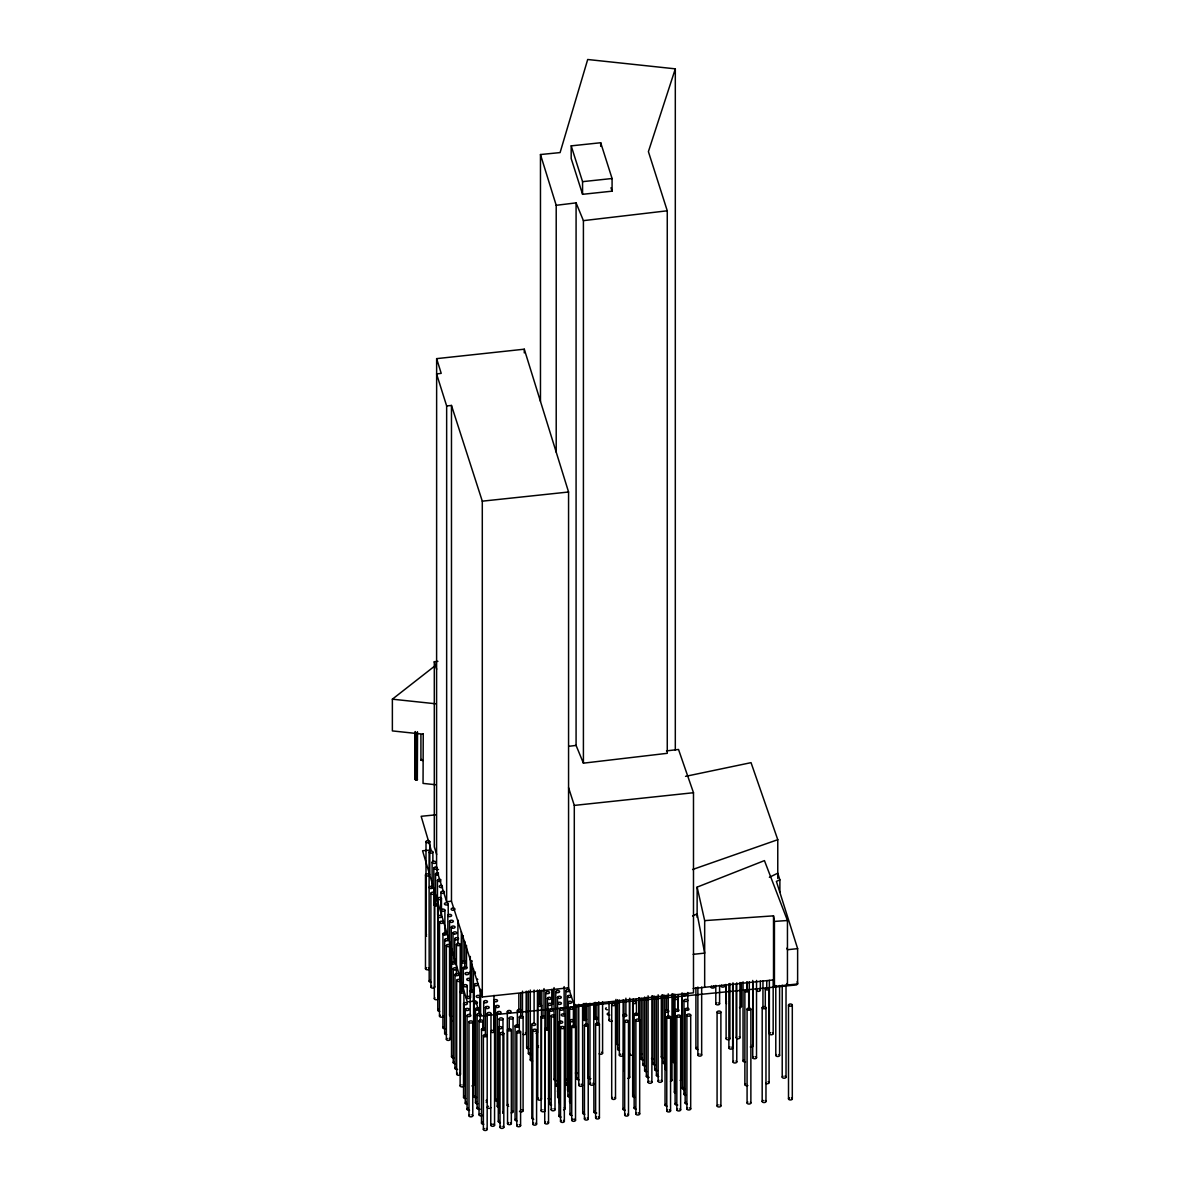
<?xml version="1.0" encoding="UTF-8"?>
<svg xmlns="http://www.w3.org/2000/svg" width="1190" height="1190" viewBox="0 0 1190 1190"><rect width="100%" height="100%" fill="white"/><g stroke="black" fill="none" stroke-linecap="round" stroke-linejoin="round"><path stroke-width="1.5" d="M422.911 760.514L420.977 760.246L421.721 759.384M675.31 68.842L648.401 151.621L667.263 210.794L667.263 753.315L583.412 763.162L576.079 745.416L576.079 202.88L556.206 205.305L540.468 154.536L560.088 152.588L587.696 59.5L675.31 68.842L675.31 750.206M435.674 784.731L423.045 783.407L423.238 733.754M417.497 731.924L417.288 779.733L415.384 779.762L415.92 778.706M423.045 734.185L392.373 730.913L392.373 699.185L434.454 666.266M769.38 877.298L777.769 873.192L779.881 879.856L779.881 892.217M692.58 916.032L697.132 913.816L704.673 953.116L693.19 954.335M779.881 879.856L776.401 881.403L797.627 948.638L797.627 983.952L774.437 986.451L773.515 979.92L773.515 915.854L704.673 920.614L697.132 887.115L764.441 860.608L787.453 920.51L787.453 985.052L786.947 983.49M685.544 776.356L751.039 762.656L777.769 839.694L692.58 869.518M666.504 750.89L678.523 749.477L693.487 792.718L693.487 992.832L574.294 1005.505L568.567 987.804L568.567 492.005L524.284 349.191L436.641 358.636L436.581 869.741L438.53 869.488M568.85 746.294L576.079 745.416M576.079 202.88L583.412 220.641L667.263 210.794M568.567 492.005L482.292 501.169L451.471 405.448L446.652 405.954L436.581 373.943L441.207 373.348L436.641 358.636M436.641 854.435L434.305 846.908L434.305 661.729L437.935 661.328M797.627 948.638L787.453 949.724L786.947 948.177M568.567 987.804L482.292 996.967L451.471 901.246L451.471 405.448M693.19 988.533L773.515 979.92M571.185 145.864L600.697 142.74L612.077 178.515L612.077 191.174L582.564 194.312L571.185 158.523L571.185 145.864L582.564 181.654L582.564 194.312M582.564 181.654L612.077 178.515M568.567 787.691L574.294 805.407L693.487 792.718M436.581 869.741L446.652 901.752L451.471 901.246M435.852 814.838L421.156 816.295L431.107 849.943L422.569 850.776L467.254 1001.846L475.792 1001.013L480.254 1016.096L796.705 984.904M773.515 915.854L774.437 921.417L787.453 920.51M435.674 703.781L392.373 699.185M416.649 778.691L417.497 779.331M610.991 187.767L612.077 191.174M434.305 661.729L436.641 669.256M797.151 981.631L797.627 983.952M792.302 1005.074A1.904 1.101 0 0 1 789.461 1006.026A1.904 1.101 0 0 1 789.461 1004.122A1.904 1.101 0 0 1 792.302 1005.074L792.302 1098.861M788.509 1005.074L788.509 1098.861M786.025 985.171L786.025 1077.114M782.217 985.171L782.217 1077.114M779.599 985.513L779.599 1055.396M777.769 839.694L777.769 878.488M775.791 985.513L775.791 1055.396M774.437 921.417L774.437 986.451M773.173 980.352L773.173 1033.664M769.365 980.352L769.365 1033.664M769.097 988.845A1.904 1.101 0 0 1 766.241 989.797A1.904 1.101 0 0 1 766.241 987.893A1.904 1.101 0 0 1 769.097 988.845L769.097 1082.617M766.762 980.724L766.762 988.072M765.973 1007.677A1.904 1.101 0 0 1 763.132 1008.629A1.904 1.101 0 0 1 763.132 1006.725A1.904 1.101 0 0 1 765.973 1007.677L765.973 1101.449M765.289 988.845L765.289 1007.231M762.954 980.724L762.954 1008.302M762.18 1007.677L762.18 1101.449M760.336 981.066L760.336 990.259M756.528 980.441L756.528 1057.672M753.077 981.646L753.077 1045.995M752.735 980.441L752.735 1057.672M750.875 1009.165A1.904 1.101 0 0 1 748.034 1010.117A1.904 1.101 0 0 1 748.034 1008.213A1.904 1.101 0 0 1 750.875 1009.165L750.875 1102.937M749.284 981.646L749.284 1009.224M748.688 990.854A1.904 1.101 0 0 1 745.832 991.806A1.904 1.101 0 0 1 745.832 989.902A1.904 1.101 0 0 1 748.688 990.854L748.688 1009.239M747.246 982.107L747.246 991.315M747.082 1009.165L747.082 1102.937M746.844 981.824L746.844 991.017M744.88 990.854L744.88 1084.64M743.051 981.824L743.051 1060.9M741.385 982.568L741.385 1006.472M739.972 982.494L739.972 1037.665M736.774 982.821L736.774 1061.897M736.164 984.338L736.164 1037.665M732.981 982.821L732.981 1061.897M732.668 983.654L732.668 1048.018M729.901 983.49L729.901 1038.647M728.875 983.654L728.875 1048.018M726.108 985.32L726.108 1038.647M725.855 984.413L725.855 1002.798M720.887 1012.125A1.904 1.101 0 0 1 718.031 1013.062A1.904 1.101 0 0 1 718.031 1011.173A1.904 1.101 0 0 1 720.887 1012.125L720.887 1105.897M719.593 985.394L719.593 1003.795M717.079 1012.125L717.079 1105.897M715.8 985.394L715.8 1003.795M704.673 920.614L704.673 987.298M701.669 987.016L701.669 1055.054M697.876 987.016L697.876 1055.054M697.132 887.115L697.132 917.416M695.912 987.715L695.912 1048.405M690.691 1015.1A1.904 1.101 0 0 1 687.85 1016.052A1.904 1.101 0 0 1 687.85 1014.148A1.904 1.101 0 0 1 690.691 1015.1L690.691 1108.872M687.79 992.475L687.79 1009.031M686.898 1015.1L686.898 1108.872M685.172 1009.284L685.172 1103.071M683.967 1000.433L683.967 1094.22M682.242 994.632L682.242 1088.404M682.078 992.817L682.078 1079.241M680.635 1016.082A1.904 1.101 0 0 1 677.779 1017.034A1.904 1.101 0 0 1 677.779 1015.144A1.904 1.101 0 0 1 680.635 1016.082L680.635 1109.868M678.27 994.661L678.27 1011.202M678.181 998.395A1.904 1.101 0 0 1 675.34 999.332A1.904 1.101 0 0 1 675.34 997.443A1.904 1.101 0 0 1 678.181 998.395L678.181 1011.262M676.827 1016.082L676.827 1109.868M675.117 1010.28L675.117 1104.052M674.834 994.067L674.834 1067.623M674.388 998.395L674.388 1092.167A1.904 1.101 0 0 0 675.37 1093.134M673.124 993.784L673.124 1061.807M672.008 993.814L672.008 1080.237M670.565 1017.078A1.904 1.101 0 0 1 667.709 1018.03A1.904 1.101 0 0 1 667.709 1016.126A1.904 1.101 0 0 1 670.565 1017.078L670.565 1110.865M668.215 993.814L668.215 1017.718M666.772 1017.078L666.772 1110.865M666.489 995.361L666.489 1010.072M665.046 1011.277L665.046 1105.049M664.779 995.063L664.779 1068.62A1.904 1.101 0 0 0 665.745 1069.572M663.053 994.766L663.053 1062.804M661.952 994.81L661.952 1081.234M661.328 996.313L661.328 1057.003M658.144 994.81L658.144 1081.234M656.419 996.357L656.419 1075.418M654.708 996.06L654.708 1069.617M652.983 995.762L652.983 1063.801M651.882 995.792L651.882 1082.216M648.074 995.792L648.074 1082.216M646.363 997.339L646.363 1076.415M644.638 997.042L644.638 1070.598M642.927 998.589L642.927 1064.797M641.202 998.306L641.202 1058.981M639.67 1020.127A1.904 1.101 0 0 1 636.829 1021.08A1.904 1.101 0 0 1 636.829 1019.175A1.904 1.101 0 0 1 639.67 1020.127L639.67 1113.899M639.491 998.008L639.491 1020.068M638.807 997.651L638.807 1019.726M636.471 1002.501A1.904 1.101 0 0 1 633.63 1003.453A1.904 1.101 0 0 1 633.63 1001.549A1.904 1.101 0 0 1 636.471 1002.501L636.471 1015.368M635.877 1020.127L635.877 1113.899M634.151 1014.311L634.151 1108.098M633.229 999.005L633.229 1054.161M632.678 1002.501L632.678 1096.288M629.703 998.202L629.703 1077.262M629.421 999.005L629.421 1054.161M628.499 1021.228A1.904 1.101 0 0 1 625.643 1022.18A1.904 1.101 0 0 1 625.643 1020.276A1.904 1.101 0 0 1 628.499 1021.228L628.499 1115.015M625.895 998.202L625.895 1014.743M624.691 1021.228L624.691 1115.015M623.991 1000.939L623.991 1070.807M623.158 999.987L622.98 1109.199M619.365 999.987L619.365 1055.158M617.64 999.704L617.64 1049.342M615.929 999.407L615.929 1043.541M615.513 1004.568A1.904 1.101 0 0 1 612.657 1005.52A1.904 1.101 0 0 1 612.657 1003.616A1.904 1.101 0 0 1 615.513 1004.568L615.513 1098.355M611.705 1004.568L611.705 1098.355M609.042 1001.906L609.042 1020.291M602.586 1001.712L602.586 1053.195M600.697 142.74L600.697 146.355M599.418 1024.099A1.904 1.101 0 0 1 596.577 1025.051A1.904 1.101 0 0 1 596.577 1023.147A1.904 1.101 0 0 1 599.418 1024.099L599.418 1117.871M598.793 1001.712L598.793 1023.772M596.874 1002.605L596.874 1024.679M595.625 1024.099L595.625 1117.871M595.164 1002.322L595.164 1018.863M594.762 1002.828L594.762 1017.539M593.751 1003.23L593.899 1112.07M589.957 1003.23L589.957 1084.135M588.232 1025.2A1.904 1.101 0 0 1 585.391 1026.152A1.904 1.101 0 0 1 585.391 1024.248A1.904 1.101 0 0 1 588.232 1025.2L588.232 1118.972M588.038 1004.122L588.038 1077.679M586.135 1003.185L586.135 1025.245M585.688 1003.706L585.688 1018.417M584.35 1003.854L584.35 1018.566M584.439 1025.2L584.439 1118.972M583.978 1003.423L583.978 1019.964M583.412 220.641L583.412 763.162M582.579 1004.33L582.713 1113.171M578.771 1004.33L578.771 1085.235M576.867 1005.223L576.867 1078.78M575.514 1026.449A1.904 1.101 0 0 1 572.673 1027.401A1.904 1.101 0 0 1 572.673 1025.497A1.904 1.101 0 0 1 575.514 1026.449L575.514 1120.236M574.948 1004.286L574.948 1026.36M574.517 1004.821L574.517 1026.881M574.294 805.407L574.294 1005.505M573.416 1008.138A1.904 1.101 0 0 1 570.56 1009.09A1.904 1.101 0 0 1 570.56 1007.186A1.904 1.101 0 0 1 573.416 1008.138L573.416 1026.524M571.721 1026.449L571.721 1120.236M569.995 1020.648L569.995 1114.42M569.608 1008.138L569.608 1101.925A1.904 1.101 0 0 0 570.59 1102.877M567.898 1002.322L567.898 1096.109M567.571 996.387L567.571 1090.159M565.86 990.571L565.86 1084.343M565.072 1014.936A1.904 1.101 0 0 1 562.216 1015.888A1.904 1.101 0 0 1 562.216 1013.984A1.904 1.101 0 0 1 565.072 1014.936L565.072 1108.723M564.343 1027.55A1.904 1.101 0 0 1 561.487 1028.502A1.904 1.101 0 0 1 561.487 1026.598A1.904 1.101 0 0 1 564.343 1027.55L564.343 1121.337M564.134 986.599L564.134 1014.178M560.535 1027.55L560.535 1121.337M559.553 1009.135L559.553 1102.907M558.958 1022.195L558.958 1115.967M557.515 997.369L557.664 1097.12M556.206 205.305L556.206 452.14M555.789 991.568L555.789 1085.34M555.001 1015.933A1.904 1.101 0 0 1 552.145 1016.885A1.904 1.101 0 0 1 552.145 1014.981A1.904 1.101 0 0 1 555.001 1015.933L555.001 1109.72M554.064 987.596L554.064 1079.538M552.666 989.708L552.666 1004.42M551.877 989.366L551.877 1009.581M551.208 1015.933L551.208 1109.72M549.482 1010.117L549.482 1103.904M548.545 1029.112A1.904 1.101 0 0 1 545.689 1030.064A1.904 1.101 0 0 1 545.689 1028.16A1.904 1.101 0 0 1 548.545 1029.112L548.545 1122.884M547.772 1004.315L547.772 1028.22M547.445 998.365L547.445 1029.618M545.719 992.549L545.719 1029.335M544.946 1016.929A1.904 1.101 0 0 1 542.09 1017.881A1.904 1.101 0 0 1 542.09 1015.977A1.904 1.101 0 0 1 544.946 1016.929L544.946 1110.701M544.737 1029.112L544.737 1122.884M544.009 988.578L544.009 1016.171M541.807 990.348L541.807 1016.096M541.495 1005.312A1.904 1.101 0 0 1 538.654 1006.249A1.904 1.101 0 0 1 538.654 1004.36A1.904 1.101 0 0 1 541.495 1005.312L541.495 1099.084M541.138 1016.929L541.138 1110.701M540.468 154.536L540.468 401.372M539.903 991.255L539.903 1004.122M539.576 989.872L539.576 1004.583M537.85 991.419L537.702 1099.084M537.449 990.08L537.449 1032.384M536.586 1030.287A1.904 1.101 0 0 1 533.73 1031.239A1.904 1.101 0 0 1 533.73 1029.335A1.904 1.101 0 0 1 536.586 1030.287L536.586 1124.074M534.102 990.08L534.102 1023.177M532.778 1030.287L532.778 1124.074M531.841 1024.397L531.841 1118.184M530.294 990.08L530.294 1059.948M528.39 990.973L528.39 1053.492M526.664 992.519L526.664 1047.691M526.263 991.196L526.263 1033.485M524.284 349.191L524.284 352.895M523.094 1017.004A1.904 1.101 0 0 1 520.253 1017.956A1.904 1.101 0 0 1 520.253 1016.052A1.904 1.101 0 0 1 523.094 1017.004L523.094 1110.776M522.47 991.196L522.47 1016.929M520.744 992.728L520.744 1016.632M520.595 1031.864A1.904 1.101 0 0 1 517.739 1032.816A1.904 1.101 0 0 1 517.739 1030.912A1.904 1.101 0 0 1 520.595 1031.864L520.595 1125.651M519.301 1017.004L519.301 1031.715M518.84 993.635L518.84 1010.176M517.382 1010.548L517.382 1027.089M516.787 1031.864L516.787 1125.651M515.077 1026.063L515.077 1119.835M513.039 1018A1.904 1.101 0 0 1 510.183 1018.952A1.904 1.101 0 0 1 510.183 1017.048A1.904 1.101 0 0 1 513.039 1018L513.039 1111.772M511.343 1029.781A1.904 1.101 0 0 1 508.487 1030.733A1.904 1.101 0 0 1 508.487 1028.844A1.904 1.101 0 0 1 511.343 1029.781L511.343 1123.568M509.231 1018L509.231 1029.023M507.535 1029.781L507.535 1123.568M507.327 1011.545L507.327 1105.317M503.816 1033.515A1.904 1.101 0 0 1 500.96 1034.467A1.904 1.101 0 0 1 500.96 1032.578A1.904 1.101 0 0 1 503.816 1033.515L503.816 1127.302M502.968 1018.982A1.904 1.101 0 0 1 500.112 1019.934A1.904 1.101 0 0 1 500.112 1018.03A1.904 1.101 0 0 1 502.968 1018.982L502.968 1112.769M500.008 1033.515L500.008 1127.302M499.175 1018.982L499.175 1112.769M498.298 1027.714L498.298 1121.486M497.256 1012.526L497.256 1106.313M495.471 1006.472L495.471 1100.259M494.564 1031.447A1.904 1.101 0 0 1 491.723 1032.399A1.904 1.101 0 0 1 491.723 1030.495A1.904 1.101 0 0 1 494.564 1031.447L494.564 1125.219M493.969 995.361L493.969 1030.287M493.746 1000.671L493.746 1031.923M490.994 1013.523A1.904 1.101 0 0 1 488.153 1014.475A1.904 1.101 0 0 1 488.153 1012.571A1.904 1.101 0 0 1 490.994 1013.523L490.994 1031.909M490.771 1031.447L490.771 1125.219M487.201 1013.523L487.171 1129.399M485.401 1007.469L485.401 1035.047M483.69 1001.668L483.69 1029.246M483.378 1035.627L483.378 1129.399M482.843 1020.975A1.904 1.101 0 0 1 479.987 1021.927A1.904 1.101 0 0 1 479.987 1020.023A1.904 1.101 0 0 1 482.843 1020.975L482.843 1028.324M482.292 501.169L482.292 996.967M481.519 1029.365L481.519 1123.137M480.611 989.455L480.611 1015.204M480.254 990.035L480.254 1021.303M479.957 996.417A1.904 1.101 0 0 1 477.116 997.369A1.904 1.101 0 0 1 477.116 995.48A1.904 1.101 0 0 1 479.957 996.417L479.957 1014.817M479.035 1020.975L479.035 1114.747M477.13 1014.52L477.13 1108.292M475.479 1008.912L475.479 1102.699M474.274 984.651L474.274 1003.036M473.992 991.032A1.904 1.101 0 0 1 471.136 991.984A1.904 1.101 0 0 1 471.136 990.08A1.904 1.101 0 0 1 473.992 991.032L473.992 1084.819M473.62 1002.649L473.62 1096.436M473.382 968.645L473.382 1001.742M472.772 1021.957A1.904 1.101 0 0 1 469.931 1022.909A1.904 1.101 0 0 1 469.931 1021.02A1.904 1.101 0 0 1 472.772 1021.957L472.772 1115.744M471.656 960.985L471.656 990.407M470.556 979.415A1.904 1.101 0 0 1 467.7 980.367A1.904 1.101 0 0 1 467.7 978.463A1.904 1.101 0 0 1 470.556 979.415L470.556 997.8M470.303 956.433L470.303 991.374M470.184 991.032L470.184 1014.936M468.979 1021.957L468.979 1115.744M467.239 985.722A1.904 1.101 0 0 1 464.383 986.674A1.904 1.101 0 0 1 464.383 984.77A1.904 1.101 0 0 1 467.239 985.722L467.239 996.759M467.075 1015.501L467.075 1109.288M466.495 945.395L466.495 967.47M465.275 1009.462L465.275 1103.234M464.784 941.424L464.784 967.173M463.921 992.029A1.904 1.101 0 0 1 461.065 992.981A1.904 1.101 0 0 1 461.065 991.077A1.904 1.101 0 0 1 463.921 992.029L463.921 1085.801M463.565 1003.646L463.565 1097.418M463.312 967.797L463.312 991.701M463.059 935.623L463.059 961.356M461.586 961.981L461.586 991.404M461.348 931.651L461.348 992.326M460.485 980.411A1.904 1.101 0 0 1 457.629 981.348A1.904 1.101 0 0 1 457.629 979.459A1.904 1.101 0 0 1 460.485 980.411L460.485 1074.183M460.232 944.548A1.904 1.101 0 0 1 457.391 945.5A1.904 1.101 0 0 1 457.391 943.596A1.904 1.101 0 0 1 460.232 944.548L460.128 1085.801M457.912 920.019L457.912 943.923M456.677 980.411L456.677 1074.183M456.439 944.548L456.439 973.97M454.967 974.595L454.967 1068.367M454.714 938.746L454.714 962.65M453.241 968.779L453.241 1062.566M453.003 932.93L453.003 962.353M451.531 962.978L451.531 1056.75M451.278 927.114L451.278 1020.901M450.177 945.544A1.904 1.101 0 0 1 447.321 946.496A1.904 1.101 0 0 1 447.321 944.592A1.904 1.101 0 0 1 450.177 945.544L450.177 1039.316M449.567 921.313L449.567 1015.085M448.214 903.879A1.904 1.101 0 0 1 445.357 904.831A1.904 1.101 0 0 1 445.357 902.927A1.904 1.101 0 0 1 448.214 903.879L448.214 914.917M447.842 915.497L447.842 939.401M446.652 405.954L446.652 901.752M446.369 945.544L446.369 1039.316M444.896 910.186A1.904 1.101 0 0 1 442.04 911.138A1.904 1.101 0 0 1 442.04 909.234A1.904 1.101 0 0 1 444.896 910.186L444.896 934.091M444.658 939.728L444.658 1033.515M442.933 933.927L442.933 1027.699M441.46 898.569A1.904 1.101 0 0 1 438.604 899.521A1.904 1.101 0 0 1 438.604 897.617A1.904 1.101 0 0 1 441.46 898.569L441.46 915.11M440.969 892.262L440.969 910.648M439.497 922.309L439.497 1016.082M438.143 904.876A1.904 1.101 0 0 1 435.287 905.828A1.904 1.101 0 0 1 435.287 903.924A1.904 1.101 0 0 1 438.143 904.876L438.143 998.648M437.786 916.493L437.786 1010.265M437.652 898.569L437.652 915.11M437.459 880.392L437.459 904.296M435.555 873.936L435.555 905.203M434.707 893.259A1.904 1.101 0 0 1 431.851 894.196A1.904 1.101 0 0 1 431.851 892.307A1.904 1.101 0 0 1 434.707 893.259L434.707 987.031M434.335 904.876L434.335 998.648M433.829 868.135L433.829 904.906M432.877 852.07A1.904 1.101 0 0 1 430.036 853.022A1.904 1.101 0 0 1 430.036 851.118A1.904 1.101 0 0 1 432.877 852.07L432.877 861.263M432.119 862.319L432.119 888.067M430.899 893.259L430.899 987.031M429.798 841.657A1.904 1.101 0 0 1 426.957 842.609A1.904 1.101 0 0 1 426.957 840.705A1.904 1.101 0 0 1 429.798 841.657L429.798 874.754M429.084 852.07L429.188 981.215M426.005 841.657L426.005 935.444M425.485 874.933L425.485 968.72M420.918 734.542L420.918 760.068M417.288 732.341L417.288 779.733M416.708 732.594L416.708 779.986M415.979 732.609L415.979 780M415.34 731.567L415.384 779.762M415.132 731.969L415.132 779.361M740.835 1005.699A1.904 1.101 0 0 1 741.251 1006.889A1.904 1.101 0 0 1 739.496 1007.573M752.259 1045.103A1.904 1.101 0 0 1 752.794 1046.575A1.904 1.101 0 0 1 750.265 1046.962M755.71 1056.765A1.904 1.101 0 0 1 755.977 1058.446A1.904 1.101 0 0 1 753.062 1058.282A1.904 1.101 0 0 1 753.88 1056.66M768.115 1081.665A1.904 1.101 0 0 1 768.666 1083.316A1.904 1.101 0 0 1 765.735 1083.331M791.484 1097.954A1.904 1.101 0 0 1 791.796 1099.605A1.904 1.101 0 0 1 788.911 1099.53A1.904 1.101 0 0 1 789.491 1097.894M784.879 1076.117A1.904 1.101 0 0 1 785.698 1077.738A1.904 1.101 0 0 1 782.782 1077.902A1.904 1.101 0 0 1 783.05 1076.221M778.914 1054.548A1.904 1.101 0 0 1 779.078 1056.14A1.904 1.101 0 0 1 776.311 1056.14A1.904 1.101 0 0 1 776.475 1054.548M772.355 1032.771A1.904 1.101 0 0 1 772.607 1034.452A1.904 1.101 0 0 1 769.692 1034.289A1.904 1.101 0 0 1 770.51 1032.667M759.503 989.351A1.904 1.101 0 0 1 760.023 990.854A1.904 1.101 0 0 1 757.45 991.196A1.904 1.101 0 0 1 756.766 989.723M765.155 1100.542A1.904 1.101 0 0 1 765.408 1102.237A1.904 1.101 0 0 1 762.507 1102.074A1.904 1.101 0 0 1 763.325 1100.452M724.13 985.231A1.904 1.101 0 0 1 724.056 986.837A1.904 1.101 0 0 1 721.289 986.689A1.904 1.101 0 0 1 721.72 985.112M726.54 1003.646A1.904 1.101 0 0 1 726.54 1001.95M739.154 1036.758A1.904 1.101 0 0 1 739.674 1038.245A1.904 1.101 0 0 1 737.101 1038.602A1.904 1.101 0 0 1 736.402 1037.13M745.52 1061.941A1.904 1.101 0 0 1 743.14 1061.227A1.904 1.101 0 0 1 744.375 1059.859M713.479 986.004A1.904 1.101 0 0 1 714.298 987.626A1.904 1.101 0 0 1 711.397 987.789A1.904 1.101 0 0 1 711.65 986.093M718.775 1002.887A1.904 1.101 0 0 1 719.028 1004.568A1.904 1.101 0 0 1 716.127 1004.405A1.904 1.101 0 0 1 716.945 1002.783M729.663 1038.111A1.904 1.101 0 0 1 728.979 1039.599A1.904 1.101 0 0 1 726.406 1039.242A1.904 1.101 0 0 1 726.926 1037.754M731.85 1047.111A1.904 1.101 0 0 1 732.118 1048.792A1.904 1.101 0 0 1 729.202 1048.628A1.904 1.101 0 0 1 730.02 1047.007M735.956 1060.989A1.904 1.101 0 0 1 736.342 1062.596A1.904 1.101 0 0 1 733.546 1062.67A1.904 1.101 0 0 1 733.665 1061.049M747.87 1085.548A1.904 1.101 0 0 1 745.267 1085.295A1.904 1.101 0 0 1 745.565 1083.793M750.325 1102.163A1.904 1.101 0 0 1 750.236 1103.77A1.904 1.101 0 0 1 747.484 1103.621A1.904 1.101 0 0 1 747.9 1102.044M720.054 1104.989A1.904 1.101 0 0 1 720.322 1106.67A1.904 1.101 0 0 1 717.406 1106.507A1.904 1.101 0 0 1 718.225 1104.885M697.995 1049.491A1.904 1.101 0 0 1 695.986 1048.732A1.904 1.101 0 0 1 696.879 1047.438M700.851 1054.147A1.904 1.101 0 0 1 701.059 1055.857A1.904 1.101 0 0 1 698.128 1055.604A1.904 1.101 0 0 1 699.199 1054.013M674.046 1057.018A1.904 1.101 0 0 1 671.725 1056.631M675.399 1062.893A1.904 1.101 0 0 1 673.243 1062.194A1.904 1.101 0 0 1 674.09 1060.855M675.28 1068.322A1.904 1.101 0 0 1 675.28 1066.924M681.84 1078.72A1.904 1.101 0 0 1 680.174 1080.341M684.904 1089.415A1.904 1.101 0 0 1 682.48 1088.939A1.904 1.101 0 0 1 683.075 1087.496M686.065 1095.306A1.904 1.101 0 0 1 684.086 1094.592A1.904 1.101 0 0 1 684.786 1093.312M663.425 1058.089A1.904 1.101 0 0 1 661.655 1057.598A1.904 1.101 0 0 1 661.566 1056.467M665.879 1063.771A1.904 1.101 0 0 1 663.336 1063.384A1.904 1.101 0 0 1 663.871 1061.897M664.779 1068.62A1.904 1.101 0 0 1 665.745 1067.653M671.19 1079.33A1.904 1.101 0 0 1 671.978 1080.461A1.904 1.101 0 0 1 670.491 1081.308M674.388 1092.167A1.904 1.101 0 0 1 675.37 1091.215M687.27 1104.156A1.904 1.101 0 0 1 685.291 1103.442A1.904 1.101 0 0 1 685.99 1102.163M689.546 1107.875A1.904 1.101 0 0 1 690.364 1109.496A1.904 1.101 0 0 1 687.448 1109.66A1.904 1.101 0 0 1 687.716 1107.964M679.802 1108.961A1.904 1.101 0 0 1 680.159 1110.597A1.904 1.101 0 0 1 677.303 1110.597A1.904 1.101 0 0 1 677.645 1108.961M677.764 1105.064A1.904 1.101 0 0 1 675.355 1104.588A1.904 1.101 0 0 1 675.935 1103.16M666.95 1106.15A1.904 1.101 0 0 1 665.136 1105.376A1.904 1.101 0 0 1 665.865 1104.141M669.42 1109.853A1.904 1.101 0 0 1 670.238 1111.475A1.904 1.101 0 0 1 667.322 1111.639A1.904 1.101 0 0 1 667.59 1109.958M636.04 1000.641A1.904 1.101 0 0 1 636.04 999.392M653.92 1058.996A1.904 1.101 0 0 1 651.51 1058.52M655.08 1064.886A1.904 1.101 0 0 1 653.072 1064.128A1.904 1.101 0 0 1 653.965 1062.834M657.535 1070.569A1.904 1.101 0 0 1 654.991 1070.182A1.904 1.101 0 0 1 655.526 1068.709M658.71 1076.489A1.904 1.101 0 0 1 656.553 1075.805A1.904 1.101 0 0 1 657.401 1074.466M661.119 1080.327A1.904 1.101 0 0 1 661.462 1081.963A1.904 1.101 0 0 1 658.62 1081.963A1.904 1.101 0 0 1 658.962 1080.327M617 1008.733A1.904 1.101 0 0 1 615.676 1007.677A1.904 1.101 0 0 1 617 1006.636M607.51 1009.775A1.904 1.101 0 0 1 605.725 1009.046A1.904 1.101 0 0 1 606.29 1007.826M609.845 1015.04A1.904 1.101 0 0 1 607.436 1014.564A1.904 1.101 0 0 1 608.016 1013.136M612.3 1021.065A1.904 1.101 0 0 1 609.488 1020.99A1.904 1.101 0 0 1 609.875 1019.384M618.22 1044.612A1.904 1.101 0 0 1 616.018 1043.868A1.904 1.101 0 0 1 617.074 1042.529M619.544 1050.443A1.904 1.101 0 0 1 617.684 1049.565A1.904 1.101 0 0 1 618.785 1048.345M622.34 1054.251A1.904 1.101 0 0 1 622.593 1055.932A1.904 1.101 0 0 1 619.693 1055.768A1.904 1.101 0 0 1 620.511 1054.147M632.991 1053.626A1.904 1.101 0 0 1 631.325 1055.262A1.904 1.101 0 0 1 629.659 1053.626M641.96 1054.221A1.904 1.101 0 0 1 639.64 1053.611M643.106 1060.082A1.904 1.101 0 0 1 641.291 1059.308A1.904 1.101 0 0 1 642.035 1058.074M645.575 1065.794A1.904 1.101 0 0 1 643.165 1065.318A1.904 1.101 0 0 1 643.745 1063.89M646.735 1071.699A1.904 1.101 0 0 1 644.727 1070.926A1.904 1.101 0 0 1 645.62 1069.646M649.19 1077.367A1.904 1.101 0 0 1 646.646 1076.995A1.904 1.101 0 0 1 647.182 1075.507M651.064 1081.323A1.904 1.101 0 0 1 651.317 1083.004A1.904 1.101 0 0 1 648.401 1082.841A1.904 1.101 0 0 1 649.219 1081.219M624.14 1071.253A1.904 1.101 0 0 1 624.14 1070.375M628.87 1076.37A1.904 1.101 0 0 1 629.614 1077.59A1.904 1.101 0 0 1 627.799 1078.363M634.776 1097.373A1.904 1.101 0 0 1 632.768 1096.615A1.904 1.101 0 0 1 633.66 1095.321M614.68 1097.448A1.904 1.101 0 0 1 615.037 1099.069A1.904 1.101 0 0 1 612.181 1099.069A1.904 1.101 0 0 1 612.538 1097.448M636.055 1109.199A1.904 1.101 0 0 1 634.27 1108.47A1.904 1.101 0 0 1 634.835 1107.25M638.346 1112.858A1.904 1.101 0 0 1 639.417 1114.465A1.904 1.101 0 0 1 636.486 1114.703A1.904 1.101 0 0 1 636.695 1113.007M625.271 1110.27A1.904 1.101 0 0 1 623.069 1109.526A1.904 1.101 0 0 1 624.125 1108.188M627.665 1114.108A1.904 1.101 0 0 1 628.052 1115.714A1.904 1.101 0 0 1 625.256 1115.789A1.904 1.101 0 0 1 625.375 1114.167M601.605 1052.243A1.904 1.101 0 0 1 602.095 1053.938A1.904 1.101 0 0 1 599.12 1053.819M590.865 1078.631A1.904 1.101 0 0 1 588.336 1078.259A1.904 1.101 0 0 1 588.871 1076.772M592.932 1083.227A1.904 1.101 0 0 1 593.274 1084.864A1.904 1.101 0 0 1 590.433 1084.864A1.904 1.101 0 0 1 590.776 1083.227M581.255 1084.194A1.904 1.101 0 0 1 582.312 1085.786A1.904 1.101 0 0 1 579.381 1086.039A1.904 1.101 0 0 1 579.59 1084.328M578.965 1079.866A1.904 1.101 0 0 1 576.986 1079.152A1.904 1.101 0 0 1 577.686 1077.872M577.775 1073.276A1.904 1.101 0 0 1 575.395 1073.023M567.109 1079.449A1.904 1.101 0 0 1 564.685 1079.315M568.136 1085.429A1.904 1.101 0 0 1 565.949 1084.685A1.904 1.101 0 0 1 567.005 1083.346M568.255 1091.007A1.904 1.101 0 0 1 568.255 1089.311M570.546 1097.12A1.904 1.101 0 0 1 568.136 1096.645A1.904 1.101 0 0 1 568.716 1095.202M569.608 1101.925A1.904 1.101 0 0 1 570.59 1100.958M556.355 1080.609A1.904 1.101 0 0 1 554.436 1080.178A1.904 1.101 0 0 1 554.302 1079.003M557.694 1086.44A1.904 1.101 0 0 1 555.834 1085.563A1.904 1.101 0 0 1 556.935 1084.328M558.66 1092.152A1.904 1.101 0 0 1 557.515 1091.156A1.904 1.101 0 0 1 558.66 1090.144M559.955 1098.191A1.904 1.101 0 0 1 557.783 1097.492A1.904 1.101 0 0 1 558.645 1096.154M559.88 1103.532A1.904 1.101 0 0 1 559.88 1102.282M564.239 1107.816A1.904 1.101 0 0 1 565.027 1108.931A1.904 1.101 0 0 1 563.554 1109.794M550.42 1099.099A1.904 1.101 0 0 1 548.01 1098.623M551.58 1104.989A1.904 1.101 0 0 1 549.601 1104.275A1.904 1.101 0 0 1 550.301 1102.996M554.019 1108.753A1.904 1.101 0 0 1 554.6 1110.389A1.904 1.101 0 0 1 551.714 1110.463A1.904 1.101 0 0 1 552.026 1108.812M541.257 1098.549A1.904 1.101 0 0 1 540.572 1100.021A1.904 1.101 0 0 1 537.999 1099.679A1.904 1.101 0 0 1 538.52 1098.177M544.113 1109.794A1.904 1.101 0 0 1 544.425 1111.46A1.904 1.101 0 0 1 541.539 1111.386A1.904 1.101 0 0 1 542.119 1109.749M547.712 1121.992A1.904 1.101 0 0 1 548.069 1123.613A1.904 1.101 0 0 1 545.213 1123.613A1.904 1.101 0 0 1 545.57 1121.992M574.19 1119.18A1.904 1.101 0 0 1 575.157 1120.876A1.904 1.101 0 0 1 572.078 1120.876A1.904 1.101 0 0 1 573.045 1119.18M571.899 1115.521A1.904 1.101 0 0 1 570.04 1114.643A1.904 1.101 0 0 1 571.14 1113.409M561.04 1117.068A1.904 1.101 0 0 1 559.032 1116.294A1.904 1.101 0 0 1 559.925 1115.015M563.51 1120.43A1.904 1.101 0 0 1 563.867 1122.066A1.904 1.101 0 0 1 561.011 1122.066A1.904 1.101 0 0 1 561.368 1120.43M535.768 1123.167A1.904 1.101 0 0 1 536.065 1124.818A1.904 1.101 0 0 1 533.179 1124.743A1.904 1.101 0 0 1 533.76 1123.107M533.745 1119.284A1.904 1.101 0 0 1 531.96 1118.555A1.904 1.101 0 0 1 532.525 1117.336M521.77 1109.735A1.904 1.101 0 0 1 522.603 1111.52A1.904 1.101 0 0 1 519.45 1111.222M508.651 1106.358A1.904 1.101 0 0 1 507.342 1105.48A1.904 1.101 0 0 1 508.145 1104.409M512.355 1110.939A1.904 1.101 0 0 1 512.92 1112.144A1.904 1.101 0 0 1 511.135 1112.873M516.966 1120.935A1.904 1.101 0 0 1 515.151 1120.162A1.904 1.101 0 0 1 515.895 1118.927M519.45 1124.639A1.904 1.101 0 0 1 520.268 1126.261A1.904 1.101 0 0 1 517.353 1126.424A1.904 1.101 0 0 1 517.605 1124.743M510.525 1122.661A1.904 1.101 0 0 1 510.778 1124.342A1.904 1.101 0 0 1 507.862 1124.178A1.904 1.101 0 0 1 508.68 1122.557M500.395 1122.586A1.904 1.101 0 0 1 498.387 1121.813A1.904 1.101 0 0 1 499.279 1120.534M502.835 1126.335A1.904 1.101 0 0 1 503.415 1127.971A1.904 1.101 0 0 1 500.529 1128.061A1.904 1.101 0 0 1 500.841 1126.395M493.24 1124.178A1.904 1.101 0 0 1 494.207 1125.859A1.904 1.101 0 0 1 491.128 1125.859A1.904 1.101 0 0 1 492.095 1124.178M502.82 1112.338A1.904 1.101 0 0 1 502.82 1113.2M499.205 1112.992A1.904 1.101 0 0 1 499.205 1112.546M499.16 1107.414A1.904 1.101 0 0 1 497.346 1106.64A1.904 1.101 0 0 1 498.089 1105.406M490.905 1107.637A1.904 1.101 0 0 1 487.751 1108.083A1.904 1.101 0 0 1 488.525 1106.254M482.5 1115.372A1.904 1.101 0 0 1 479.481 1115.447A1.904 1.101 0 0 1 480.18 1113.751M480.106 1109.199A1.904 1.101 0 0 1 477.517 1108.961A1.904 1.101 0 0 1 477.815 1107.459M477.77 1103.77A1.904 1.101 0 0 1 475.569 1103.026A1.904 1.101 0 0 1 476.625 1101.687M487.305 1102.342A1.904 1.101 0 0 1 486.085 1102.089M486.085 1100.408A1.904 1.101 0 0 1 486.546 1100.244M497.941 1101.3A1.904 1.101 0 0 1 495.665 1100.735A1.904 1.101 0 0 1 496.289 1099.352M476.595 1097.344A1.904 1.101 0 0 1 474.066 1097.135A1.904 1.101 0 0 1 474.185 1095.663M465.855 1098.504A1.904 1.101 0 0 1 463.654 1097.76A1.904 1.101 0 0 1 464.71 1096.421M483.809 1124.223A1.904 1.101 0 0 1 481.638 1123.524A1.904 1.101 0 0 1 482.5 1122.185M486.204 1128.447A1.904 1.101 0 0 1 486.77 1130.084A1.904 1.101 0 0 1 483.899 1130.158A1.904 1.101 0 0 1 484.196 1128.492M467.179 1104.335A1.904 1.101 0 0 1 465.32 1103.457A1.904 1.101 0 0 1 466.421 1102.223M469.544 1110.33A1.904 1.101 0 0 1 467.194 1109.675A1.904 1.101 0 0 1 468.22 1108.277M471.805 1114.792A1.904 1.101 0 0 1 472.385 1116.413A1.904 1.101 0 0 1 469.5 1116.503A1.904 1.101 0 0 1 469.797 1114.837M481.4 991.047A1.904 1.101 0 0 1 480.492 989.515M473.754 1084.283A1.904 1.101 0 0 1 473.665 1085.414A1.904 1.101 0 0 1 471.895 1085.905M463.103 1084.908A1.904 1.101 0 0 1 463.401 1086.559A1.904 1.101 0 0 1 460.515 1086.485A1.904 1.101 0 0 1 461.095 1084.849M459.667 1073.276A1.904 1.101 0 0 1 460.009 1074.912A1.904 1.101 0 0 1 457.168 1074.912A1.904 1.101 0 0 1 457.51 1073.276M477.785 979.385A1.904 1.101 0 0 1 476.907 978.76M475.435 973.227A1.904 1.101 0 0 1 475.435 971.992M457.615 1069.379A1.904 1.101 0 0 1 455.205 1068.903A1.904 1.101 0 0 1 455.785 1067.475M455.145 1063.667A1.904 1.101 0 0 1 453.36 1062.938A1.904 1.101 0 0 1 453.926 1061.718M471.805 961.431A1.904 1.101 0 0 1 471.805 960.553M454 1057.806A1.904 1.101 0 0 1 451.62 1057.092A1.904 1.101 0 0 1 452.855 1055.709M449.195 1038.364A1.904 1.101 0 0 1 449.775 1040A1.904 1.101 0 0 1 446.89 1040.075A1.904 1.101 0 0 1 447.202 1038.424M446.756 1034.601A1.904 1.101 0 0 1 444.748 1033.842A1.904 1.101 0 0 1 445.625 1032.548M445.596 1028.71A1.904 1.101 0 0 1 443.171 1028.234A1.904 1.101 0 0 1 443.766 1026.792M451.62 1021.526A1.904 1.101 0 0 1 451.62 1020.276M451.664 1016.186A1.904 1.101 0 0 1 449.88 1015.695A1.904 1.101 0 0 1 449.805 1014.564M443.26 1015.858A1.904 1.101 0 0 1 442.026 1017.123A1.904 1.101 0 0 1 439.705 1016.572A1.904 1.101 0 0 1 440.315 1015.174M439.675 1011.366A1.904 1.101 0 0 1 437.89 1010.652A1.904 1.101 0 0 1 438.455 1009.432M454.625 908.565A1.904 1.101 0 0 1 453.494 910.261A1.904 1.101 0 0 1 451.174 909.041A1.904 1.101 0 0 1 453.985 908.238M437.905 998.113A1.904 1.101 0 0 1 437.31 999.555A1.904 1.101 0 0 1 434.781 999.347A1.904 1.101 0 0 1 434.9 997.875M444.435 892.887A1.904 1.101 0 0 1 441.609 893.08A1.904 1.101 0 0 1 441.609 891.444A1.904 1.101 0 0 1 444.435 891.637M434.469 986.495A1.904 1.101 0 0 1 433.785 987.968A1.904 1.101 0 0 1 431.211 987.626A1.904 1.101 0 0 1 431.732 986.123M431.286 982.315A1.904 1.101 0 0 1 429.278 981.557A1.904 1.101 0 0 1 430.17 980.263M442.606 887.145A1.904 1.101 0 0 1 440.032 887.338A1.904 1.101 0 0 1 439.556 885.851A1.904 1.101 0 0 1 442.07 885.494M471.21 970.668A1.904 1.101 0 0 1 469.544 972.289M440.925 881.016A1.904 1.101 0 0 1 438.099 881.225A1.904 1.101 0 0 1 438.099 879.574A1.904 1.101 0 0 1 440.925 879.782M428.46 967.812A1.904 1.101 0 0 1 428.727 969.493A1.904 1.101 0 0 1 425.812 969.329A1.904 1.101 0 0 1 426.63 967.708M438.53 874.843A1.904 1.101 0 0 1 436.031 874.665A1.904 1.101 0 0 1 436.031 873.207A1.904 1.101 0 0 1 438.53 873.043M437.295 868.76A1.904 1.101 0 0 1 434.469 868.953A1.904 1.101 0 0 1 434.469 867.302A1.904 1.101 0 0 1 437.295 867.51M426.555 936.218A1.904 1.101 0 0 1 426.555 934.671M587.265 1118.02A1.904 1.101 0 0 1 587.845 1119.656A1.904 1.101 0 0 1 584.959 1119.731A1.904 1.101 0 0 1 585.257 1118.079M584.811 1114.257A1.904 1.101 0 0 1 582.803 1113.498A1.904 1.101 0 0 1 583.695 1112.204M598.6 1116.964A1.904 1.101 0 0 1 598.853 1118.659A1.904 1.101 0 0 1 595.952 1118.496A1.904 1.101 0 0 1 596.77 1116.875M596.726 1113.022A1.904 1.101 0 0 1 594.182 1112.635A1.904 1.101 0 0 1 594.732 1111.163M532.585 1061.019A1.904 1.101 0 0 1 530.413 1060.335A1.904 1.101 0 0 1 531.276 1058.996M531.365 1054.399A1.904 1.101 0 0 1 528.821 1054.191A1.904 1.101 0 0 1 528.94 1052.719M528.955 1048.762A1.904 1.101 0 0 1 526.754 1048.018A1.904 1.101 0 0 1 527.81 1046.679M538.52 1047.423A1.904 1.101 0 0 1 538.52 1045.742M536.616 1031.477A1.904 1.101 0 0 1 537.419 1032.533A1.904 1.101 0 0 1 536.125 1033.426M525.445 1032.578A1.904 1.101 0 0 1 525.831 1034.184A1.904 1.101 0 0 1 523.02 1034.259M683.194 995.569A1.904 1.101 0 0 0 686.05 994.632A1.904 1.101 0 0 0 683.194 993.68A1.904 1.101 0 0 0 683.194 995.569M684.919 1001.385A1.904 1.101 0 0 0 687.761 1000.433A1.904 1.101 0 0 0 684.919 999.481A1.904 1.101 0 0 0 684.919 1001.385M686.124 1010.236A1.904 1.101 0 0 0 688.98 1009.284A1.904 1.101 0 0 0 686.124 1008.332A1.904 1.101 0 0 0 686.124 1010.236M676.054 1011.232A1.904 1.101 0 0 0 678.91 1010.28A1.904 1.101 0 0 0 676.054 1009.328A1.904 1.101 0 0 0 676.054 1011.232M665.835 1012.155A1.904 1.101 0 0 0 668.84 1011.381A1.904 1.101 0 0 0 666.177 1010.265A1.904 1.101 0 0 0 665.835 1012.155M634.939 1015.204A1.904 1.101 0 0 0 637.944 1014.43A1.904 1.101 0 0 0 635.282 1013.315A1.904 1.101 0 0 0 634.939 1015.204M623.932 1016.364A1.904 1.101 0 0 0 626.773 1015.412A1.904 1.101 0 0 0 623.932 1014.475A1.904 1.101 0 0 0 623.932 1016.364M566.797 991.523A1.904 1.101 0 0 0 569.653 990.571A1.904 1.101 0 0 0 566.797 989.619A1.904 1.101 0 0 0 566.797 991.523M568.523 997.324A1.904 1.101 0 0 0 571.379 996.387A1.904 1.101 0 0 0 568.523 995.435A1.904 1.101 0 0 0 568.523 997.324M568.85 1003.274A1.904 1.101 0 0 0 571.691 1002.322A1.904 1.101 0 0 0 568.85 1001.385A1.904 1.101 0 0 0 568.85 1003.274M556.741 992.519A1.904 1.101 0 0 0 559.583 991.568A1.904 1.101 0 0 0 556.741 990.616A1.904 1.101 0 0 0 556.741 992.519M558.452 998.321A1.904 1.101 0 0 0 561.308 997.369A1.904 1.101 0 0 0 558.452 996.417A1.904 1.101 0 0 0 558.452 998.321M558.616 1004.286A1.904 1.101 0 0 0 561.457 1003.334A1.904 1.101 0 0 0 558.616 1002.382A1.904 1.101 0 0 0 558.616 1004.286M560.49 1010.087A1.904 1.101 0 0 0 563.346 1009.135A1.904 1.101 0 0 0 560.49 1008.183A1.904 1.101 0 0 0 560.49 1010.087M546.671 993.501A1.904 1.101 0 0 0 549.527 992.549A1.904 1.101 0 0 0 546.671 991.597A1.904 1.101 0 0 0 546.671 993.501M548.397 999.317A1.904 1.101 0 0 0 551.238 998.365A1.904 1.101 0 0 0 548.397 997.413A1.904 1.101 0 0 0 548.397 999.317M548.709 1005.267A1.904 1.101 0 0 0 551.565 1004.315A1.904 1.101 0 0 0 548.709 1003.363A1.904 1.101 0 0 0 548.709 1005.267M550.435 1011.069A1.904 1.101 0 0 0 553.29 1010.117A1.904 1.101 0 0 0 550.435 1009.18A1.904 1.101 0 0 0 550.435 1011.069M570.947 1021.585A1.904 1.101 0 0 0 573.803 1020.648A1.904 1.101 0 0 0 570.947 1019.696A1.904 1.101 0 0 0 570.947 1021.585M559.895 1023.147A1.904 1.101 0 0 0 562.751 1022.195A1.904 1.101 0 0 0 559.895 1021.243A1.904 1.101 0 0 0 559.895 1023.147M532.793 1025.349A1.904 1.101 0 0 0 535.649 1024.397A1.904 1.101 0 0 0 532.793 1023.459A1.904 1.101 0 0 0 532.793 1025.349M518.334 1011.5A1.904 1.101 0 0 0 521.19 1010.548A1.904 1.101 0 0 0 518.334 1009.596A1.904 1.101 0 0 0 518.334 1011.5M508.279 1012.497A1.904 1.101 0 0 0 511.12 1011.545A1.904 1.101 0 0 0 508.279 1010.593A1.904 1.101 0 0 0 508.279 1012.497M516.014 1027A1.904 1.101 0 0 0 518.87 1026.063A1.904 1.101 0 0 0 516.014 1025.111A1.904 1.101 0 0 0 516.014 1027M499.25 1028.666A1.904 1.101 0 0 0 502.091 1027.714A1.904 1.101 0 0 0 499.25 1026.762A1.904 1.101 0 0 0 499.25 1028.666M498.208 1013.478A1.904 1.101 0 0 0 501.064 1012.526A1.904 1.101 0 0 0 498.208 1011.574A1.904 1.101 0 0 0 498.208 1013.478M478.082 1015.472A1.904 1.101 0 0 0 480.938 1014.52A1.904 1.101 0 0 0 478.082 1013.568A1.904 1.101 0 0 0 478.082 1015.472M476.431 1009.864A1.904 1.101 0 0 0 479.272 1008.912A1.904 1.101 0 0 0 476.431 1007.96A1.904 1.101 0 0 0 476.431 1009.864M486.353 1008.421A1.904 1.101 0 0 0 489.209 1007.469A1.904 1.101 0 0 0 486.353 1006.517A1.904 1.101 0 0 0 486.353 1008.421M496.423 1007.424A1.904 1.101 0 0 0 499.264 1006.472A1.904 1.101 0 0 0 496.423 1005.535A1.904 1.101 0 0 0 496.423 1007.424M494.698 1001.623A1.904 1.101 0 0 0 497.554 1000.671A1.904 1.101 0 0 0 494.698 999.719A1.904 1.101 0 0 0 494.698 1001.623M484.642 1002.605A1.904 1.101 0 0 0 487.484 1001.668A1.904 1.101 0 0 0 484.642 1000.716A1.904 1.101 0 0 0 484.642 1002.605M474.572 1003.601A1.904 1.101 0 0 0 477.428 1002.649A1.904 1.101 0 0 0 474.572 1001.697A1.904 1.101 0 0 0 474.572 1003.601M464.516 1004.598A1.904 1.101 0 0 0 467.358 1003.646A1.904 1.101 0 0 0 464.516 1002.694A1.904 1.101 0 0 0 464.516 1004.598M482.471 1030.317A1.904 1.101 0 0 0 485.327 1029.365A1.904 1.101 0 0 0 482.471 1028.413A1.904 1.101 0 0 0 482.471 1030.317M484.33 1036.579A1.904 1.101 0 0 0 487.171 1035.627A1.904 1.101 0 0 0 484.33 1034.675A1.904 1.101 0 0 0 484.33 1036.579M466.227 1010.399A1.904 1.101 0 0 0 469.083 1009.462A1.904 1.101 0 0 0 466.227 1008.51A1.904 1.101 0 0 0 466.227 1010.399M468.012 1016.453A1.904 1.101 0 0 0 470.868 1015.501A1.904 1.101 0 0 0 468.012 1014.564A1.904 1.101 0 0 0 468.012 1016.453M467.045 998.365A1.904 1.101 0 0 0 469.901 997.413A1.904 1.101 0 0 0 467.045 996.461A1.904 1.101 0 0 0 467.045 998.365M475.227 985.603A1.904 1.101 0 0 0 478.082 984.651A1.904 1.101 0 0 0 475.227 983.699A1.904 1.101 0 0 0 475.227 985.603M465.974 974.55A1.904 1.101 0 0 0 468.83 973.599A1.904 1.101 0 0 0 465.974 972.647A1.904 1.101 0 0 0 465.974 974.55M455.919 975.547A1.904 1.101 0 0 0 458.76 974.595A1.904 1.101 0 0 0 455.919 973.643A1.904 1.101 0 0 0 455.919 975.547M454.193 969.731A1.904 1.101 0 0 0 457.049 968.779A1.904 1.101 0 0 0 454.193 967.827A1.904 1.101 0 0 0 454.193 969.731M464.1 968.675A1.904 1.101 0 0 0 467.105 967.901A1.904 1.101 0 0 0 464.442 966.786A1.904 1.101 0 0 0 464.1 968.675M462.374 962.874A1.904 1.101 0 0 0 465.379 962.1A1.904 1.101 0 0 0 462.717 960.985A1.904 1.101 0 0 0 462.374 962.874M452.483 963.93A1.904 1.101 0 0 0 455.324 962.978A1.904 1.101 0 0 0 452.483 962.026A1.904 1.101 0 0 0 452.483 963.93M455.666 939.684A1.904 1.101 0 0 0 458.522 938.746A1.904 1.101 0 0 0 455.666 937.794A1.904 1.101 0 0 0 455.666 939.684M445.61 940.68A1.904 1.101 0 0 0 448.452 939.728A1.904 1.101 0 0 0 445.61 938.776A1.904 1.101 0 0 0 445.61 940.68M443.885 934.879A1.904 1.101 0 0 0 446.741 933.927A1.904 1.101 0 0 0 443.885 932.975A1.904 1.101 0 0 0 443.885 934.879M453.955 933.882A1.904 1.101 0 0 0 456.796 932.93A1.904 1.101 0 0 0 453.955 931.978A1.904 1.101 0 0 0 453.955 933.882M452.23 928.066A1.904 1.101 0 0 0 455.086 927.114A1.904 1.101 0 0 0 452.23 926.177A1.904 1.101 0 0 0 452.23 928.066M450.519 922.265A1.904 1.101 0 0 0 453.36 921.313A1.904 1.101 0 0 0 450.519 920.361A1.904 1.101 0 0 0 450.519 922.265M440.449 923.247A1.904 1.101 0 0 0 443.305 922.309A1.904 1.101 0 0 0 440.449 921.357A1.904 1.101 0 0 0 440.449 923.247M438.723 917.445A1.904 1.101 0 0 0 441.579 916.493A1.904 1.101 0 0 0 438.723 915.541A1.904 1.101 0 0 0 438.723 917.445M448.794 916.449A1.904 1.101 0 0 0 451.65 915.497A1.904 1.101 0 0 0 448.794 914.545A1.904 1.101 0 0 0 448.794 916.449M430.14 888.394A1.904 1.101 0 0 0 432.981 887.443A1.904 1.101 0 0 0 430.14 886.491A1.904 1.101 0 0 0 430.14 888.394M426.437 875.885A1.904 1.101 0 0 0 429.293 874.933A1.904 1.101 0 0 0 426.437 873.981A1.904 1.101 0 0 0 426.437 875.885M433.056 863.271A1.904 1.101 0 0 0 435.912 862.319A1.904 1.101 0 0 0 433.056 861.367A1.904 1.101 0 0 0 433.056 863.271M583.665 1020.336A1.904 1.101 0 0 0 586.521 1019.384A1.904 1.101 0 0 0 583.665 1018.432A1.904 1.101 0 0 0 583.665 1020.336M594.851 1019.235A1.904 1.101 0 0 0 597.707 1018.283A1.904 1.101 0 0 0 594.851 1017.331A1.904 1.101 0 0 0 594.851 1019.235"/></g></svg>
